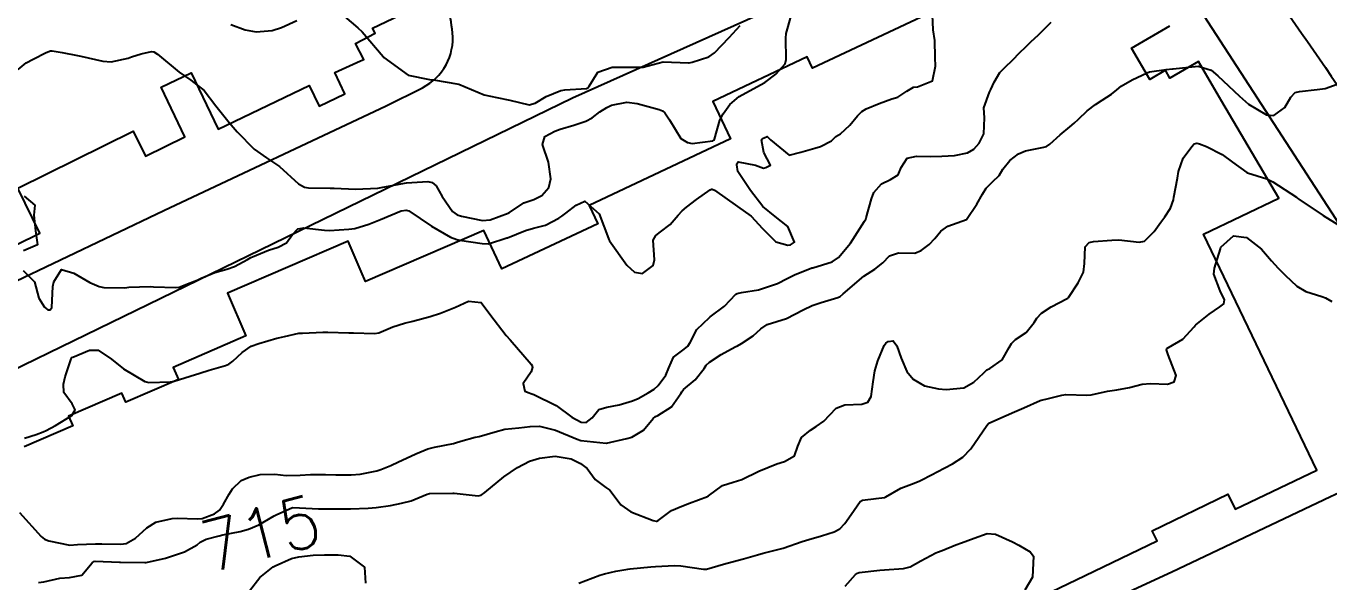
# Model space of a CAD drawing. Header units: metres. Extents: x 286371 to 293043, y 7462578 to 7466404.
# Drawn here: x 289821.3 to 289923.6, y 7464299.8 to 7464343.4 of the extents above; entities that cross this region are included whole.
import ezdxf
from ezdxf.enums import TextEntityAlignment as Align

# ---------------------------------------------------------------- set-up
doc = ezdxf.new("R2010")
doc.units = ezdxf.units.M
doc.header["$MEASUREMENT"] = 0
for name, color, linetype in [('Cotas', 45, 'Continuous'), ('Curvas de Nivel 1m', 11, 'Continuous'), ('Curvas de Nivel 5m', 15, 'Continuous'), ('Edificações', 30, 'Continuous'), ('Vias primárias', 230, 'Continuous')]:
    doc.layers.add(name, color=color, linetype=linetype)
doc.styles.add('Style-STANDARD', font='STANDARD.shx')

msp = doc.modelspace()

# ---------------------------------------------------------------- linework, layer by layer
at = {"layer": 'Curvas de Nivel 1m', "flags": 128}
for points, elevation in [([(289820.64, 7464340.04), (289821.28, 7464340.55), (289821.83, 7464340.85), (289822.84, 7464341.37), (289823.17, 7464341.5), (289823.3, 7464341.5), (289824.09, 7464341.35), (289825.29, 7464341.13), (289825.55, 7464341.07), (289827.28, 7464340.69), (289827.94, 7464340.64), (289829.29, 7464340.93), (289829.55, 7464341.01), (289830.29, 7464341.26), (289831.1, 7464341.45), (289831.3, 7464341.41), (289831.58, 7464341.24), (289833.27, 7464339.81), (289834.2, 7464339.2), (289835.24, 7464338.37), (289836.17, 7464337.17), (289837.2, 7464335.86), (289837.83, 7464335.14), (289839.17, 7464333.78), (289840.13, 7464333.11), (289841.15, 7464332.43), (289842.65, 7464331.07), (289843.13, 7464330.8), (289843.44, 7464330.75), (289845.13, 7464330.72), (289845.45, 7464330.71), (289847.13, 7464330.64), (289848.88, 7464330.72), (289849.13, 7464330.76), (289850.13, 7464330.95), (289850.97, 7464331.1), (289851.14, 7464331.13), (289852.81, 7464331.24), (289853.14, 7464331.17), (289853.45, 7464330.9), (289853.94, 7464330.07), (289854.74, 7464328.88), (289855.1, 7464328.63), (289855.46, 7464328.51), (289857.09, 7464328.18), (289857.7, 7464328.23), (289859.1, 7464328.76), (289859.14, 7464328.77), (289859.21, 7464328.81), (289860.35, 7464329.57), (289861.12, 7464329.83), (289861.76, 7464330.13), (289862.3, 7464330.77), (289862.46, 7464331.45), (289862.29, 7464332.77), (289861.82, 7464334.14), (289861.98, 7464334.77), (289862.78, 7464335.18), (289863.2, 7464335.35), (289864.28, 7464335.67), (289865.21, 7464335.97), (289865.7, 7464336.24), (289866.32, 7464336.71), (289866.87, 7464337.06), (289867.23, 7464337.24), (289868.44, 7464337.47), (289869.23, 7464337.37), (289870.97, 7464336.89), (289871.23, 7464336.79), (289871.42, 7464336.63), (289871.78, 7464336.07), (289872.67, 7464334.61), (289873.19, 7464334.29), (289873.57, 7464334.21), (289875.19, 7464334.43), (289875.27, 7464334.49), (289875.3, 7464334.57), (289875.73, 7464336.05), (289875.98, 7464336.56), (289876.51, 7464337.28), (289877.24, 7464337.9), (289878.36, 7464338.52), (289879.26, 7464339.02), (289880.12, 7464339.65), (289880.87, 7464340.48), (289880.95, 7464340.81), (289880.9, 7464342.48), (289880.94, 7464342.86), (289881.34, 7464344.23)], 711), ([(289821.03, 7464324.26), (289821.93, 7464323.38), (289822.27, 7464322.1), (289822.7, 7464321.37), (289822.98, 7464321.17), (289823.16, 7464321.18), (289823.28, 7464321.36), (289823.37, 7464322.99), (289823.43, 7464323.36), (289824.05, 7464324.33), (289825.02, 7464324.06), (289826.27, 7464323.32), (289827.01, 7464323), (289827.38, 7464322.92), (289829.01, 7464322.91), (289829.34, 7464322.94), (289831.01, 7464322.99), (289831.27, 7464322.98), (289833.01, 7464322.92), (289833.27, 7464322.95), (289833.94, 7464323.2), (289834.7, 7464323.51), (289835.02, 7464323.65), (289836.08, 7464324.11), (289837.03, 7464324.36), (289837.63, 7464324.56), (289838.64, 7464325.13), (289838.9, 7464325.27), (289839.05, 7464325.33), (289840.3, 7464325.86), (289841.06, 7464326.09), (289841.71, 7464326.44), (289842.19, 7464327.08), (289842.61, 7464327.54), (289843.08, 7464327.61), (289844.7, 7464327.42), (289845.08, 7464327.4), (289846.6, 7464327.49), (289847.08, 7464327.56), (289848.18, 7464327.89), (289849.09, 7464328.27), (289850.72, 7464328.94), (289851.11, 7464329), (289851.32, 7464328.93), (289853.09, 7464327.73), (289854.58, 7464326.88), (289855.07, 7464326.69), (289855.29, 7464326.65), (289857.07, 7464326.37), (289857.57, 7464326.34), (289859.02, 7464326.82), (289859.06, 7464326.83), (289860.48, 7464327.4), (289861.09, 7464327.57), (289862.04, 7464327.82), (289863.1, 7464328.37), (289863.33, 7464328.52), (289863.65, 7464328.75), (289864.45, 7464329.39), (289865.12, 7464329.69), (289866.26, 7464328.71), (289867, 7464326.77), (289867.02, 7464326.7), (289867.07, 7464326.59), (289868.42, 7464324.67), (289869.03, 7464324.13), (289869.65, 7464324.03), (289870.49, 7464324.64), (289870.6, 7464325.09), (289870.49, 7464326.64), (289870.7, 7464327.01), (289871.08, 7464327.28), (289871.84, 7464327.87), (289872.47, 7464328.61), (289872.77, 7464328.94), (289873.11, 7464329.22), (289873.89, 7464329.82), (289874.96, 7464330.58), (289875.08, 7464330.63), (289875.13, 7464330.63), (289875.3, 7464330.57), (289877.11, 7464329.29), (289878.19, 7464328.53), (289879.08, 7464327.56), (289880.14, 7464326.5), (289881.06, 7464326.25), (289881.27, 7464326.27), (289881.6, 7464326.48), (289881.08, 7464327.71), (289880.08, 7464328.5), (289879.11, 7464329.27), (289878.13, 7464330.53), (289877.15, 7464332.02), (289877.06, 7464332.55), (289877.07, 7464332.64), (289877.17, 7464332.79), (289878.52, 7464332.52), (289879.16, 7464332.3), (289879.34, 7464332.33), (289879.71, 7464332.51), (289879.18, 7464333.52), (289878.99, 7464334.52), (289879.09, 7464334.62), (289879.2, 7464334.67), (289879.45, 7464334.76), (289879.71, 7464334.5), (289881.17, 7464333.31), (289882.09, 7464333.54), (289883.18, 7464333.86), (289883.64, 7464333.98), (289884.49, 7464334.42), (289884.84, 7464334.77), (289885.2, 7464334.99), (289885.94, 7464335.67), (289886.54, 7464336.39), (289886.87, 7464336.74), (289887.23, 7464336.93), (289888.24, 7464337.36), (289889.23, 7464337.72), (289889.71, 7464337.87), (289890.4, 7464338.34), (289890.94, 7464338.64), (289891.25, 7464338.66), (289892.42, 7464339.15), (289892.67, 7464340.3), (289892.63, 7464340.96), (289892.61, 7464342.31), (289892.49, 7464343.15), (289892.43, 7464344.31)], 712), ([(289821.14, 7464311.09), (289822.05, 7464311.39), (289822.61, 7464311.61), (289822.84, 7464311.71), (289823.58, 7464312.1), (289824.86, 7464312.87), (289825.11, 7464313.33), (289824.87, 7464313.79), (289824.23, 7464314.69), (289824.2, 7464315.34), (289824.33, 7464315.91), (289824.79, 7464317.34), (289824.84, 7464317.42), (289824.93, 7464317.47), (289826.24, 7464318.01), (289826.93, 7464318), (289827.97, 7464317.29), (289828.91, 7464316.54), (289830.59, 7464315.56), (289830.9, 7464315.46), (289832.6, 7464315.52), (289832.9, 7464315.57), (289834.14, 7464315.96), (289834.91, 7464316.2), (289835.65, 7464316.44), (289836.92, 7464316.81), (289837.17, 7464316.9), (289837.5, 7464317.15), (289838.24, 7464317.83), (289838.94, 7464318.31), (289839.53, 7464318.53), (289840.95, 7464318.94), (289841.07, 7464318.97), (289841.56, 7464319.09), (289842.69, 7464319.34), (289842.96, 7464319.35), (289844.57, 7464319.43), (289844.96, 7464319.43), (289846.59, 7464319.38), (289846.96, 7464319.38), (289848.61, 7464319.32), (289848.96, 7464319.38), (289850.07, 7464319.85), (289850.97, 7464320.12), (289851.62, 7464320.29), (289852.98, 7464320.66), (289853.79, 7464320.9), (289854.99, 7464321.38), (289856, 7464321.86), (289857, 7464321.74), (289857.67, 7464320.83), (289858.95, 7464319.16), (289859.26, 7464318.81), (289860.92, 7464316.92), (289860.99, 7464316.78), (289861.02, 7464316.67), (289860.91, 7464316.32), (289860.3, 7464315.39), (289860.42, 7464314.79), (289860.75, 7464314.66), (289860.88, 7464314.62), (289861.12, 7464314.54), (289862.87, 7464313.67), (289864.12, 7464312.74), (289864.85, 7464312.36), (289865.23, 7464312.34), (289865.72, 7464312.71), (289866.23, 7464313.34), (289866.87, 7464313.54), (289867.84, 7464313.71), (289868.87, 7464314.04), (289869.31, 7464314.22), (289870.11, 7464314.65), (289870.58, 7464314.94), (289870.89, 7464315.24), (289871.48, 7464316.05), (289871.73, 7464316.62), (289872.09, 7464317.45), (289872.94, 7464318.08), (289873.23, 7464318.31), (289873.4, 7464318.6), (289873.92, 7464319.63), (289874.93, 7464320.58), (289874.95, 7464320.6), (289874.97, 7464320.61), (289876.09, 7464321.46), (289877, 7464322.4), (289877.09, 7464322.46), (289877.44, 7464322.54), (289878.77, 7464322.75), (289879.01, 7464322.81), (289880.26, 7464323.25), (289881.02, 7464323.63), (289881.59, 7464323.91), (289882.96, 7464324.46), (289883.02, 7464324.47), (289883.03, 7464324.48), (289884.54, 7464324.94), (289885.05, 7464325.27), (289885.98, 7464326.41), (289887.09, 7464328.13), (289887.19, 7464328.29), (289887.23, 7464328.38), (289887.63, 7464329.87), (289887.83, 7464330.37), (289888.43, 7464331.07), (289889.14, 7464331.4), (289889.72, 7464331.77), (289889.97, 7464332.34), (289890.43, 7464333.07), (289891.17, 7464333.24), (289892.28, 7464333.19), (289893.17, 7464333.22), (289894.16, 7464333.29), (289895.17, 7464333.5), (289895.66, 7464333.78), (289896.09, 7464334.25), (289896.45, 7464334.99), (289896.52, 7464336.24), (289896.46, 7464337.01), (289896.89, 7464338.24), (289897.02, 7464338.47), (289897.26, 7464339.03), (289897.71, 7464339.79), (289898.12, 7464340.22), (289898.72, 7464340.77), (289899.29, 7464341.35), (289899.72, 7464341.78), (289900.16, 7464342.19), (289900.75, 7464342.74), (289901.32, 7464343.32), (289901.75, 7464343.75)], 713), ([(289820.74, 7464305.26), (289822.44, 7464303.38), (289822.71, 7464303.17), (289823.04, 7464303.04), (289824.7, 7464302.7), (289825.29, 7464302.76), (289826.71, 7464302.82), (289827.21, 7464302.8), (289828.7, 7464302.78), (289829.13, 7464302.85), (289829.85, 7464303.26), (289830.73, 7464304.07), (289831.45, 7464304.51), (289832.74, 7464304.8), (289833.13, 7464304.82), (289834.73, 7464304.77), (289835.09, 7464304.81), (289836.06, 7464305.16), (289836.44, 7464305.46), (289836.75, 7464305.93), (289837.2, 7464306.72), (289837.46, 7464307.14), (289838.14, 7464307.77), (289838.78, 7464308.04), (289839.65, 7464308.25), (289840.79, 7464308.27), (289841.69, 7464308.18), (289842.78, 7464308.21), (289843.58, 7464308.26), (289844.78, 7464308.25), (289845.57, 7464308.23), (289846.78, 7464308.23), (289847.49, 7464308.29), (289848.79, 7464308.55), (289849.11, 7464308.65), (289849.89, 7464308.96), (289850.51, 7464309.24), (289850.8, 7464309.38), (289851.86, 7464309.88), (289852.81, 7464310.27), (289853.32, 7464310.4), (289854.82, 7464310.69), (289854.98, 7464310.73), (289855.4, 7464310.88), (289856.52, 7464311.17), (289856.83, 7464311.23), (289858.08, 7464311.59), (289858.84, 7464311.8), (289859.96, 7464311.92), (289860.84, 7464312.03), (289861.57, 7464312.05), (289862.84, 7464311.74), (289864.54, 7464311.02), (289864.83, 7464310.93), (289866.8, 7464310.72), (289866.82, 7464310.72), (289868.43, 7464311.07), (289868.83, 7464311.19), (289869.75, 7464311.74), (289870.5, 7464312.64), (289870.69, 7464312.81), (289870.86, 7464312.89), (289871.94, 7464313.55), (289872.67, 7464314.61), (289872.75, 7464314.74), (289872.89, 7464314.91), (289873.8, 7464315.69), (289874.49, 7464316.58), (289874.67, 7464316.82), (289874.92, 7464317.07), (289875.83, 7464317.66), (289876.94, 7464318.27), (289877.12, 7464318.36), (289877.43, 7464318.54), (289878.34, 7464319.13), (289878.96, 7464319.68), (289879.46, 7464320.01), (289880.97, 7464320.48), (289882.28, 7464321.17), (289882.99, 7464321.5), (289883.68, 7464321.76), (289885, 7464322.15), (289885.19, 7464322.23), (289885.42, 7464322.42), (289887.03, 7464323.82), (289887.89, 7464324.37), (289888.54, 7464324.86), (289889.05, 7464325.4), (289889.75, 7464325.65), (289891.05, 7464325.63), (289891.55, 7464325.83), (289892.17, 7464326.31), (289892.6, 7464326.78), (289893.08, 7464327.34), (289893.63, 7464327.74), (289895.09, 7464328.26), (289895.91, 7464329.45), (289896.35, 7464330.25), (289896.65, 7464330.72), (289897.14, 7464331.21), (289897.65, 7464331.72), (289897.96, 7464332.22), (289898.49, 7464332.89), (289899.17, 7464333.42), (289899.73, 7464333.65), (289901.18, 7464333.93), (289901.37, 7464333.98), (289901.64, 7464334.17), (289902.45, 7464334.9), (289903.2, 7464335.54), (289903.54, 7464335.81), (289903.88, 7464336.13), (289904.57, 7464336.78), (289905.23, 7464337.29), (289905.74, 7464337.61), (289906.48, 7464338.1), (289906.9, 7464338.44), (289907.25, 7464338.73), (289908.11, 7464339.23), (289909.27, 7464339.78), (289909.47, 7464339.85), (289910.78, 7464340.03), (289911.27, 7464340.07), (289911.33, 7464340.08), (289913.28, 7464340.3), (289914.31, 7464339.97), (289914.82, 7464339.52), (289915.26, 7464339.13), (289916.54, 7464337.93), (289917.23, 7464337.3), (289918.65, 7464336.47), (289919.22, 7464336.41), (289920.08, 7464337.04), (289920.56, 7464337.87), (289920.9, 7464338.22), (289921.25, 7464338.31), (289922.63, 7464338.46), (289923.25, 7464338.54), (289924.21, 7464338.87)], 714), ([(289821.11, 7464330.08), (289821.96, 7464329.38), (289821.88, 7464328.6), (289821.99, 7464327.38), (289822.16, 7464326.27), (289821.05, 7464325.8)], 712), ([(289864.66, 7464299.72), (289866.31, 7464300.35), (289866.67, 7464300.47), (289867.57, 7464300.68), (289868.52, 7464300.82), (289868.68, 7464300.84), (289870.31, 7464301.01), (289870.68, 7464301.04), (289872.18, 7464301.11), (289872.68, 7464301.09), (289874.44, 7464300.82), (289874.68, 7464300.82), (289876.02, 7464301.21), (289876.69, 7464301.39), (289877.59, 7464301.63), (289878.7, 7464301.95), (289879.13, 7464302.08), (289880.7, 7464302.48), (289882.19, 7464302.99), (289882.71, 7464303.14), (289883.72, 7464303.43), (289884.72, 7464303.76), (289885.14, 7464304), (289885.55, 7464304.41), (289886.03, 7464305.12), (289886.76, 7464306.14), (289886.93, 7464306.23), (289888, 7464306.38), (289888.67, 7464306.46), (289888.77, 7464306.5), (289889.93, 7464307.19), (289890.78, 7464307.49), (289891.38, 7464307.73), (289892.5, 7464308.31), (289892.69, 7464308.41), (289892.8, 7464308.46), (289894.01, 7464309.09), (289894.81, 7464309.62), (289895.44, 7464310.26), (289896.7, 7464312.09), (289896.81, 7464312.24), (289896.83, 7464312.26), (289896.85, 7464312.27), (289898.21, 7464312.87), (289898.87, 7464313.18), (289899.59, 7464313.48), (289900.88, 7464314.05), (289900.97, 7464314.09), (289901.32, 7464314.17), (289902.57, 7464314.47), (289902.89, 7464314.52), (289904.54, 7464314.47), (289904.89, 7464314.5), (289906.18, 7464314.8), (289906.89, 7464314.89), (289907.89, 7464315.07), (289908.9, 7464315.33), (289909.55, 7464315.39), (289910.89, 7464315.35), (289911.4, 7464315.51), (289911.55, 7464316.01), (289910.94, 7464317.64), (289910.81, 7464318.03), (289910.83, 7464318.14), (289910.95, 7464318.22), (289912.07, 7464318.88), (289912.97, 7464319.83), (289913.04, 7464319.93), (289913.1, 7464319.99), (289914.15, 7464320.82), (289915, 7464321.4), (289915.3, 7464321.65), (289915.36, 7464321.96), (289915.01, 7464322.67), (289914.51, 7464323.97), (289914.56, 7464324.45), (289915.03, 7464325.96), (289915.04, 7464325.99), (289915.07, 7464326.1), (289916.05, 7464326.97), (289917.08, 7464326.84), (289918.25, 7464325.92), (289919.05, 7464325.01), (289919.58, 7464324.43), (289920.12, 7464323.89), (289921.02, 7464323.04), (289921.75, 7464322.61), (289923, 7464322.23), (289923.28, 7464322.12), (289923.79, 7464321.83)], 716), ([(289885.58, 7464299.48), (289886.39, 7464300.4), (289886.55, 7464300.52), (289886.67, 7464300.55), (289888.3, 7464300.74), (289888.67, 7464300.77), (289890.15, 7464300.87), (289890.67, 7464301.02), (289891.52, 7464301.48), (289892.69, 7464302.1), (289892.83, 7464302.16), (289893.18, 7464302.3), (289894.25, 7464302.74), (289894.7, 7464302.89), (289895.71, 7464303.26), (289896.71, 7464303.63), (289897.38, 7464303.57), (289898.71, 7464302.96), (289899.2, 7464302.7), (289900.1, 7464302.19), (289900.35, 7464301.84), (289900.29, 7464300.19), (289899.67, 7464299.18)], 717), ([(289838.8, 7464299.12), (289839.61, 7464300.16), (289840.67, 7464301.01), (289840.72, 7464301.04), (289840.81, 7464301.09), (289842.1, 7464301.66), (289842.69, 7464301.8), (289843.8, 7464301.93), (289844.69, 7464301.96), (289845.77, 7464301.94), (289846.69, 7464301.84), (289847.82, 7464300.99), (289847.91, 7464299.73)], 716)]:
    msp.add_lwpolyline(points, dxfattribs=dict(at, elevation=elevation))
at = {"layer": 'Curvas de Nivel 5m', "flags": 128}
for points, elevation in [([(289837.33, 7464343.56), (289838.47, 7464343.14), (289839.32, 7464342.98), (289840.58, 7464343.1), (289841.32, 7464343.33), (289842.53, 7464343.87)], 710), ([(289845.73, 7464344.62), (289847.32, 7464343.3), (289847.64, 7464342.99), (289849.29, 7464341.05), (289849.36, 7464340.96), (289851.26, 7464339.58), (289852.93, 7464339.24), (289853.26, 7464339.23), (289855.25, 7464338.87), (289857.24, 7464338.03), (289858.23, 7464337.84), (289859.24, 7464337.61), (289860.77, 7464337.26), (289861.23, 7464337.38), (289862.1, 7464337.91), (289863.25, 7464338.38), (289863.57, 7464338.43), (289865.25, 7464338.55), (289865.38, 7464338.6), (289865.47, 7464338.72), (289866.15, 7464339.83), (289867.28, 7464340.21), (289867.74, 7464340.22), (289869.28, 7464340.21), (289869.71, 7464340.22), (289871.28, 7464340.63), (289873.28, 7464340.55), (289873.33, 7464340.55), (289873.56, 7464340.6), (289874.86, 7464341.02), (289875.3, 7464341.33), (289876.46, 7464342.55), (289877.33, 7464343.49)], 710), ([(289822.25, 7464299.79), (289822.66, 7464299.83), (289823.91, 7464300.11), (289824.67, 7464300.17), (289825.64, 7464300.35), (289826.46, 7464301.32), (289826.57, 7464301.43), (289826.69, 7464301.45), (289828.59, 7464301.37), (289828.68, 7464301.37), (289830.58, 7464301.35), (289830.68, 7464301.36), (289832.2, 7464301.7), (289832.68, 7464301.84), (289833.71, 7464302.18), (289834.7, 7464302.74), (289834.94, 7464302.94), (289835.41, 7464303.17), (289836.42, 7464303.45), (289836.71, 7464303.51), (289838.06, 7464303.79), (289838.72, 7464303.96), (289839.54, 7464304.29), (289840.73, 7464305.01), (289840.79, 7464305.04), (289840.9, 7464305.09), (289842.17, 7464305.65), (289842.74, 7464305.64), (289844.23, 7464305.56), (289844.74, 7464305.56), (289846.19, 7464305.57), (289846.74, 7464305.57), (289848.12, 7464305.61), (289848.74, 7464305.65), (289849.88, 7464305.82), (289850.75, 7464305.99), (289851.49, 7464306.19), (289852.76, 7464306.71), (289852.93, 7464306.75), (289854.76, 7464306.79), (289854.86, 7464306.78), (289856.76, 7464306.58), (289856.99, 7464306.62), (289857.29, 7464306.85), (289858.78, 7464308.07), (289859.84, 7464308.81), (289860.8, 7464309.31), (289861.56, 7464309.54), (289862.81, 7464309.69), (289864.07, 7464309.47), (289864.8, 7464309.11), (289865.31, 7464308.72), (289865.94, 7464307.86), (289866.77, 7464307.23), (289867.09, 7464307.01), (289867.35, 7464306.69), (289867.95, 7464305.88), (289868.74, 7464305.33), (289870.49, 7464304.64), (289870.73, 7464304.58), (289870.79, 7464304.58), (289870.89, 7464304.63), (289871.94, 7464305.42), (289872.75, 7464305.76), (289873.36, 7464305.99), (289874.76, 7464306.52), (289874.8, 7464306.54), (289874.85, 7464306.57), (289875.95, 7464307.38), (289876.78, 7464307.65), (289877.47, 7464307.85), (289878.79, 7464308.51), (289880.2, 7464309.09), (289880.81, 7464309.26), (289881.58, 7464309.71), (289881.86, 7464310.47), (289882.14, 7464311.16), (289882.84, 7464311.73), (289883.29, 7464312.01), (289883.89, 7464312.44), (289884.36, 7464312.93), (289884.87, 7464313.46), (289885.55, 7464313.73), (289886.87, 7464313.78), (289887.34, 7464313.92), (289887.62, 7464314.38), (289887.76, 7464315.52), (289887.91, 7464316.38), (289888.14, 7464317.16), (289888.62, 7464318.37), (289888.76, 7464318.55), (289888.95, 7464318.7), (289889.34, 7464318.75), (289889.63, 7464318.35), (289889.98, 7464317.39), (289890.4, 7464316.34), (289890.91, 7464315.73), (289891.79, 7464315.21), (289892.89, 7464314.97), (289893.51, 7464314.91), (289894.9, 7464315.05), (289895.66, 7464315.5), (289896.46, 7464316.24), (289896.7, 7464316.46), (289896.92, 7464316.58), (289897.9, 7464317.25), (289898.45, 7464318.21), (289898.62, 7464318.54), (289898.95, 7464318.85), (289899.77, 7464319.39), (289900.42, 7464320.18), (289900.63, 7464320.53), (289900.99, 7464320.91), (289901.75, 7464321.4), (289903, 7464322.06), (289903.05, 7464322.09), (289903.1, 7464322.14), (289903.87, 7464323.28), (289904.28, 7464324.13), (289904.35, 7464324.82), (289904.42, 7464326.12), (289904.74, 7464326.45), (289905.07, 7464326.53), (289906.52, 7464326.64), (289907.07, 7464326.66), (289908.66, 7464326.48), (289909.07, 7464326.55), (289909.82, 7464327.31), (289910.36, 7464328.04), (289910.67, 7464328.47), (289911.11, 7464329.14), (289911.34, 7464329.81), (289911.38, 7464330.02), (289911.66, 7464331.5), (289911.75, 7464332.02), (289912.11, 7464333.07), (289912.78, 7464334), (289912.98, 7464334.2), (289913.19, 7464334.25), (289913.39, 7464334.19), (289913.94, 7464333.98), (289915.17, 7464333.36), (289915.98, 7464332.76), (289917.1, 7464331.94), (289917.15, 7464331.91), (289918.68, 7464331.44), (289919.14, 7464331.21), (289921, 7464330), (289921.12, 7464329.91), (289921.2, 7464329.86), (289923.11, 7464328.57), (289924.34, 7464327.82)], 715)]:
    msp.add_lwpolyline(points, dxfattribs=dict(at, elevation=elevation))
at = {"layer": 'Edificações'}
for points, elevation in [([(289816.75, 7464324.45), (289822.34, 7464327.2), (289820.61, 7464330.72), (289829.68, 7464335.19), (289830.64, 7464333.24), (289833.72, 7464334.75), (289831.87, 7464338.63), (289834.23, 7464339.76), (289836.34, 7464335.35), (289843.5, 7464338.77), (289844.27, 7464337.16), (289846.29, 7464338.12), (289845.5, 7464339.79), (289847.53, 7464340.71), (289847.79, 7464340.81), (289847.13, 7464342.06), (289848.68, 7464342.88), (289848.47, 7464343.28), (289851.65, 7464344.8)], 709.77), ([(289891.98, 7464344.34), (289883.01, 7464340.13), (289882.59, 7464341.01), (289875.19, 7464337.53), (289876.57, 7464334.58), (289865.46, 7464329.36), (289866.14, 7464327.91), (289858.62, 7464324.38), (289857.21, 7464327.39), (289847.92, 7464323.39), (289847.58, 7464324.18), (289846.56, 7464326.56), (289837.08, 7464322.49), (289838.52, 7464319.12), (289832.81, 7464316.66), (289833.23, 7464315.7), (289829.1, 7464313.93), (289828.79, 7464314.64), (289824.6, 7464312.84), (289824.94, 7464312.06), (289821.11, 7464310.41)], 720.04), ([(289897.26, 7464296.89), (289903.7, 7464299.99), (289910.06, 7464303.05), (289909.68, 7464303.84), (289915.62, 7464306.7), (289916.18, 7464305.52), (289922.59, 7464308.6), (289913.71, 7464327.11), (289919.61, 7464329.94), (289915.15, 7464337.53), (289913.31, 7464340.66), (289911.07, 7464339.35), (289910.71, 7464339.97), (289909.49, 7464339.25), (289908.06, 7464341.69), (289911.06, 7464343.45)], 720.04)]:
    msp.add_lwpolyline(points, dxfattribs=dict(at, elevation=elevation))
at = {"layer": 'Vias primárias'}
msp.add_lwpolyline([(289865.56, 7464417.29, 0.016951), (289876.5, 7464403.1, -0.012022), (289889.9, 7464386.04, -0.005597), (289920.46, 7464344.23, -0.015412), (289927.77, 7464333.29)], format="xyb", dxfattribs=at)
for points, elevation in [([(289776.62, 7464302.94), (289791.49, 7464309.61), (289832.09, 7464328.96), (289849.53, 7464337.17), (289852.38, 7464338.6, 0.312223), (289854.74, 7464342.91, 0.05806), (289853.75, 7464347.35), (289836.71, 7464382.79), (289834.22, 7464387.91, 0.403854), (289829.93, 7464389), (289788.07, 7464370.36), (289741.42, 7464348.84)], 710.34), ([(289813.73, 7464254.81), (289838.37, 7464266.35), (289862.34, 7464277.45), (289885.29, 7464288.67), (289911.23, 7464300.61), (289923.67, 7464306.52), (289929.45, 7464309.2, 0.431707), (289931.85, 7464316.38), (289913.09, 7464345.24), (289908.03, 7464351.78), (289906.7, 7464353.5, 0.394112), (289901.25, 7464354.39), (289864.17, 7464337.77), (289780.89, 7464297.29)], 719.58)]:
    msp.add_lwpolyline(points, format="xyb", dxfattribs=dict(at, elevation=elevation))

# ---------------------------------------------------------------- texts
at = {"layer": 'Cotas', "style": 'Style-STANDARD'}
msp.add_text('715', height=4, rotation=14.4378, dxfattribs=at).set_placement((289839.69, 7464303.63, 715), align=Align.MIDDLE_CENTER)

doc.saveas('drawing.dxf')
